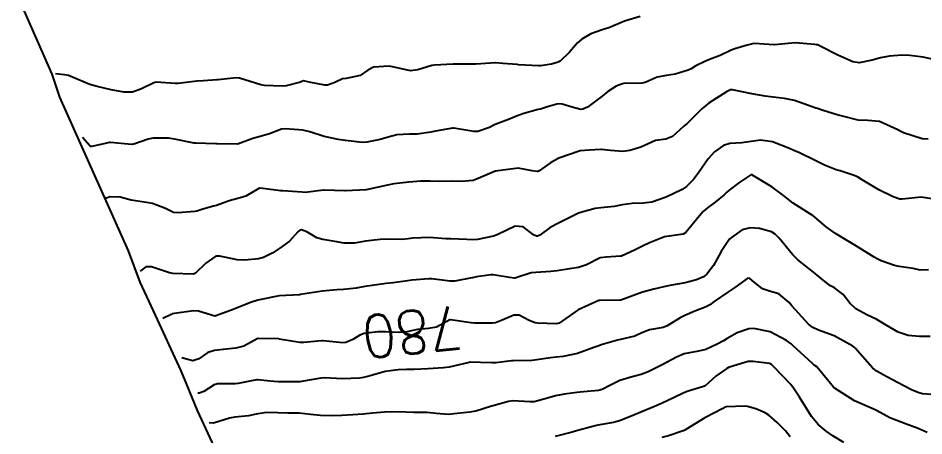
# Model space of a CAD drawing. Header units: metres. Extents: x 318500 to 325275, y 7408834 to 7428799.
# Drawn here: x 319733.8 to 319818.7, y 7410985 to 7411024 of the extents above; entities that cross this region are included whole.
import ezdxf
from ezdxf.enums import TextEntityAlignment as Align

# ---------------------------------------------------------------- set-up
doc = ezdxf.new("R2010")
doc.units = ezdxf.units.M
doc.header["$MEASUREMENT"] = 0
for name, color, linetype in [('Area', 45, 'Continuous'), ('Cotas', 45, 'Continuous'), ('Curvas de Nivel 1m', 11, 'Continuous'), ('Curvas de Nivel 5m', 15, 'Continuous')]:
    doc.layers.add(name, color=color, linetype=linetype)
doc.styles.add('Style-STANDARD', font='STANDARD.shx')

msp = doc.modelspace()

# ---------------------------------------------------------------- linework, layer by layer
at = {"layer": 'Area'}
msp.add_lwpolyline([(319786.097, 7410915.359), (319785.382, 7410916.456), (319781.34, 7410922.644), (319778.007, 7410927.738), (319774.996, 7410933.856), (319772.144, 7410940.663), (319769.451, 7410945.853), (319768.044, 7410948.676), (319765.189, 7410955.295), (319763.441, 7410959.926), (319759.593, 7410968.18), (319757.291, 7410972.797), (319756.736, 7410974.356), (319754.557, 7410978.549), (319752.231, 7410983.902), (319750.631, 7410987.323), (319749.636, 7410989.754), (319749.093, 7410991.039), (319746.502, 7410996.656), (319745.25, 7410999.349), (319744.158, 7411002.251), (319737.74, 7411016.642), (319737.016, 7411018.785), (319733.823, 7411026.064)], dxfattribs=at)
at = {"layer": 'Curvas de Nivel 1m', "flags": 128}
for points, elevation in [([(319819.728, 7411020.124), (319818.597, 7411020.385), (319817.343, 7411020.545), (319816.599, 7411020.575), (319815.434, 7411020.481), (319814.595, 7411020.312), (319813.83, 7411020.099), (319812.588, 7411019.855), (319811.994, 7411019.954), (319810.598, 7411020.569), (319808.957, 7411021.405), (319808.723, 7411021.52), (319808.611, 7411021.546), (319808.449, 7411021.574), (319806.613, 7411021.71), (319804.672, 7411021.521), (319804.611, 7411021.52), (319802.783, 7411021.659), (319802.611, 7411021.633), (319802.504, 7411021.598), (319802.105, 7411021.495), (319800.942, 7411021.17), (319800.603, 7411021.031), (319799.582, 7411020.539), (319798.589, 7411020.157), (319798.145, 7411019.988), (319797.295, 7411019.559), (319796.849, 7411019.292), (319796.574, 7411019.148), (319795.358, 7411018.792), (319794.566, 7411018.663), (319793.672, 7411018.495), (319792.556, 7411018.024), (319792.236, 7411017.943), (319790.554, 7411017.906), (319790.338, 7411017.867), (319789.829, 7411017.657), (319789.052, 7411017.158), (319788.541, 7411016.73), (319787.157, 7411015.691), (319786.718, 7411015.507), (319786.527, 7411015.492), (319785.712, 7411015.712), (319784.785, 7411015.979), (319784.533, 7411016.009), (319784.27, 7411015.995), (319783.399, 7411015.741), (319782.752, 7411015.523), (319782.526, 7411015.47), (319781.184, 7411015.106), (319780.516, 7411014.851), (319779.747, 7411014.556), (319778.504, 7411014.079), (319778.322, 7411013.993), (319777.964, 7411013.815), (319776.89, 7411013.43), (319776.494, 7411013.423), (319774.628, 7411013.728), (319774.498, 7411013.731), (319772.926, 7411013.451), (319772.492, 7411013.368), (319771.205, 7411013.187), (319770.489, 7411013.166), (319769.308, 7411013.107), (319768.485, 7411012.91), (319767.742, 7411012.69), (319766.477, 7411012.42), (319766.049, 7411012.402), (319764.479, 7411012.591), (319763.803, 7411012.678), (319762.484, 7411012.963), (319761.134, 7411013.397), (319760.492, 7411013.548), (319758.872, 7411013.688), (319758.493, 7411013.636), (319757.361, 7411013.213), (319756.483, 7411012.954), (319755.822, 7411012.768), (319754.472, 7411012.276), (319754.347, 7411012.257), (319752.472, 7411012.279), (319752.342, 7411012.281), (319750.472, 7411012.323), (319750.315, 7411012.339), (319748.477, 7411012.706), (319747.905, 7411012.789), (319746.479, 7411012.818), (319746.006, 7411012.708), (319744.668, 7411012.257), (319744.519, 7411012.209), (319744.469, 7411012.203), (319743.784, 7411012.27), (319742.472, 7411012.393), (319742.375, 7411012.388), (319741.975, 7411012.295), (319740.739, 7411012.034), (319740.604, 7411012.033), (319740.546, 7411012.073), (319739.86, 7411012.86)], 784), ([(319819.06, 7411012.696), (319818.492, 7411012.726), (319816.763, 7411013.296), (319816.502, 7411013.418), (319816.232, 7411013.577), (319814.515, 7411014.359), (319813.399, 7411014.458), (319812.517, 7411014.501), (319811.043, 7411014.852), (319810.524, 7411015), (319809.238, 7411015.399), (319808.698, 7411015.574), (319808.532, 7411015.624), (319808.205, 7411015.742), (319806.539, 7411016.326), (319805.621, 7411016.524), (319804.542, 7411016.631), (319803.795, 7411016.723), (319802.545, 7411016.958), (319800.722, 7411017.335), (319800.548, 7411017.326), (319800.16, 7411017.129), (319798.536, 7411016.105), (319797.86, 7411015.55), (319797.192, 7411014.888), (319796.51, 7411014.215), (319796.168, 7411013.91), (319795.804, 7411013.577), (319795.104, 7411012.971), (319794.487, 7411012.7), (319793.514, 7411012.575), (319792.478, 7411012.131), (319792.146, 7411011.954), (319791.105, 7411011.64), (319790.469, 7411011.562), (319789.316, 7411011.662), (319788.471, 7411011.749), (319788.397, 7411011.746), (319787.324, 7411011.687), (319786.469, 7411011.617), (319786.361, 7411011.594), (319784.462, 7411010.927), (319783.697, 7411010.498), (319782.618, 7411009.748), (319782.507, 7411009.691), (319782.449, 7411009.686), (319781.97, 7411009.757), (319780.667, 7411009.992), (319780.452, 7411009.979), (319779.224, 7411009.798), (319778.552, 7411009.705), (319778.448, 7411009.681), (319777.145, 7411009.111), (319776.43, 7411008.83), (319775.344, 7411008.761), (319774.429, 7411008.769), (319773.309, 7411008.757), (319772.429, 7411008.781), (319771.556, 7411008.771), (319770.428, 7411008.676), (319769.017, 7411008.522), (319768.425, 7411008.423), (319766.42, 7411007.97), (319764.518, 7411007.889), (319764.418, 7411007.889), (319762.495, 7411007.943), (319762.419, 7411007.938), (319760.725, 7411007.735), (319760.415, 7411007.741), (319758.619, 7411007.866), (319758.417, 7411007.876), (319756.748, 7411008.095), (319756.458, 7411008.137), (319756.42, 7411008.131), (319756.364, 7411008.101), (319755.16, 7411007.368), (319754.406, 7411007.169), (319753.597, 7411006.943), (319752.395, 7411006.505), (319752.114, 7411006.435), (319751.123, 7411006.169), (319750.577, 7411005.988), (319750.387, 7411005.95), (319748.778, 7411005.81), (319748.385, 7411005.847), (319747.64, 7411006.218), (319746.397, 7411006.707), (319745.855, 7411006.781), (319744.401, 7411007.008), (319743.391, 7411007.29), (319742.405, 7411007.32), (319742.102, 7411007.194), (319742.02, 7411007.24)], 783), ([(319820.416, 7411006.985), (319818.42, 7411007.27), (319816.623, 7411007.091), (319816.417, 7411007.105), (319815.774, 7411007.31), (319814.43, 7411007.969), (319812.869, 7411008.92), (319812.447, 7411009.172), (319812.03, 7411009.356), (319810.82, 7411009.741), (319810.455, 7411009.849), (319809.34, 7411010.278), (319808.463, 7411010.699), (319807.01, 7411011.425), (319806.473, 7411011.656), (319806.085, 7411011.827), (319804.485, 7411012.46), (319803.36, 7411012.603), (319802.485, 7411012.485), (319801.604, 7411012.378), (319800.482, 7411012.305), (319799.883, 7411012.115), (319799.061, 7411011.531), (319798.463, 7411010.856), (319797.548, 7411009.554), (319797.072, 7411008.929), (319796.431, 7411008.277), (319796.01, 7411007.99), (319795.19, 7411007.582), (319794.656, 7411007.348), (319794.415, 7411007.248), (319793.193, 7411006.823), (319792.407, 7411006.737), (319791.344, 7411006.698), (319790.404, 7411006.554), (319789.648, 7411006.41), (319788.399, 7411006.284), (319787.859, 7411006.217), (319786.392, 7411005.817), (319786.306, 7411005.787), (319786.139, 7411005.704), (319784.381, 7411004.809), (319783.664, 7411004.45), (319782.698, 7411003.747), (319782.482, 7411003.636), (319782.368, 7411003.638), (319782.099, 7411003.754), (319781.123, 7411004.515), (319780.378, 7411004.586), (319778.742, 7411003.804), (319778.358, 7411003.648), (319776.857, 7411003.323), (319776.355, 7411003.302), (319775.845, 7411003.328), (319774.355, 7411003.375), (319773.888, 7411003.4), (319772.356, 7411003.51), (319770.809, 7411003.452), (319770.355, 7411003.389), (319769.771, 7411003.336), (319768.354, 7411003.365), (319767.745, 7411003.34), (319766.352, 7411003.156), (319765.338, 7411002.993), (319764.35, 7411002.998), (319763.486, 7411003.138), (319762.353, 7411003.325), (319761.807, 7411003.481), (319760.879, 7411004.042), (319760.363, 7411004.242), (319760.2, 7411004.214), (319760.012, 7411004.053), (319759.229, 7411003.183), (319758.344, 7411002.509), (319757.674, 7411002.08), (319756.793, 7411001.633), (319756.331, 7411001.516), (319755.059, 7411001.389), (319754.329, 7411001.426), (319752.702, 7411001.779), (319752.334, 7411001.757), (319751.39, 7411001.098), (319750.446, 7411000.178), (319750.309, 7411000.102), (319750.209, 7411000.082), (319748.309, 7411000.146), (319748.004, 7411000.213), (319746.318, 7411000.784), (319745.773, 7411000.783), (319745.25, 7411000.36)], 782), ([(319819.105, 7411000.486), (319818.328, 7411000.444), (319817.652, 7411000.603), (319816.333, 7411000.815), (319815.908, 7411000.881), (319814.668, 7411001.325), (319814.342, 7411001.477), (319814.009, 7411001.669), (319812.36, 7411002.703), (319811.249, 7411003.367), (319810.684, 7411003.686), (319810.375, 7411003.877), (319809.513, 7411004.525), (319808.452, 7411005.409), (319808.391, 7411005.454), (319808.276, 7411005.527), (319806.41, 7411006.734), (319805.502, 7411007.444), (319804.432, 7411008.257), (319802.548, 7411009.389), (319802.448, 7411009.385), (319801.326, 7411008.612), (319800.427, 7411007.948), (319800.194, 7411007.743), (319799.959, 7411007.517), (319799.118, 7411006.821), (319798.401, 7411006.284), (319797.997, 7411005.945), (319797.635, 7411005.551), (319796.374, 7411003.992), (319796.112, 7411003.833), (319794.37, 7411003.59), (319792.954, 7411003.018), (319792.357, 7411002.741), (319791.626, 7411002.356), (319790.342, 7411001.776), (319790.237, 7411001.756), (319788.898, 7411001.664), (319788.382, 7411001.627), (319788.339, 7411001.614), (319787.07, 7411000.948), (319786.325, 7411000.723), (319785.464, 7411000.571), (319784.32, 7411000.398), (319783.727, 7411000.327), (319782.317, 7411000.247), (319781.869, 7411000.204), (319780.549, 7410999.776), (319780.367, 7410999.721), (319780.309, 7410999.72), (319779.862, 7410999.787), (319778.313, 7411000.031), (319778.088, 7411000.037), (319776.758, 7410999.826), (319776.382, 7410999.756), (319776.309, 7410999.744), (319774.725, 7410999.432), (319774.303, 7410999.416), (319772.551, 7410999.642), (319772.306, 7410999.656), (319770.692, 7410999.518), (319770.303, 7410999.466), (319768.946, 7410999.284), (319768.299, 7410999.199), (319767.202, 7410999.05), (319766.294, 7410998.924), (319765.488, 7410998.782), (319764.29, 7410998.64), (319763.684, 7410998.604), (319762.287, 7410998.479), (319761.89, 7410998.422), (319760.282, 7410998.167), (319760.175, 7410998.158), (319758.28, 7410998.07), (319756.276, 7410997.666), (319755.597, 7410997.434), (319754.268, 7410996.894), (319753.713, 7410996.688), (319752.26, 7410996.15), (319750.711, 7410996.62), (319750.265, 7410996.663), (319748.471, 7410996.416), (319748.262, 7410996.365), (319748.148, 7410996.324), (319747.38, 7410995.95)], 781), ([(319820.173, 7410988.773), (319818.54, 7410988.901), (319818.176, 7410988.993), (319817.502, 7410989.28), (319816.19, 7410989.946), (319814.844, 7410990.677), (319814.206, 7410991.052), (319813.857, 7410991.334), (319812.228, 7410993.17), (319812.139, 7410993.261), (319812.013, 7410993.353), (319810.244, 7410994.318), (319808.8, 7410994.854), (319808.255, 7410995.098), (319807.86, 7410995.414), (319806.285, 7410997.128), (319806.031, 7410997.434), (319805.083, 7410998.234), (319804.3, 7410998.46), (319803.536, 7410998.705), (319802.582, 7410999.486), (319802.313, 7410999.697), (319802.117, 7410999.688), (319801.865, 7410999.494), (319800.961, 7410998.846), (319800.299, 7410998.411), (319799.025, 7410997.529), (319798.606, 7410997.214), (319798.282, 7410997.039), (319797.21, 7410996.622), (319796.27, 7410996.221), (319795.844, 7410995.997), (319795.177, 7410995.581), (319794.603, 7410995.238), (319794.253, 7410995.11), (319792.97, 7410994.888), (319792.245, 7410994.609), (319791.573, 7410994.297), (319790.235, 7410993.983), (319789.964, 7410993.922), (319789.087, 7410993.661), (319788.435, 7410993.461), (319788.227, 7410993.392), (319787.76, 7410993.211), (319786.22, 7410992.668), (319784.884, 7410992.394), (319784.209, 7410992.317), (319783.696, 7410992.246), (319782.204, 7410992.044), (319781.937, 7410992.021), (319780.203, 7410991.975), (319780.021, 7410991.965), (319778.574, 7410991.804), (319778.2, 7410991.781), (319777.144, 7410991.821), (319776.201, 7410991.865), (319776.17, 7410991.861), (319776.058, 7410991.832), (319774.195, 7410991.401), (319773.659, 7410991.332), (319772.193, 7410991.23), (319770.915, 7410991.18), (319770.193, 7410991.164), (319769.413, 7410991.142), (319768.19, 7410990.98), (319766.809, 7410990.583), (319766.184, 7410990.416), (319765.794, 7410990.364), (319764.183, 7410990.31), (319762.55, 7410990.381), (319762.183, 7410990.365), (319760.359, 7410990.047), (319760.209, 7410990.02), (319760.18, 7410990.02), (319758.239, 7410990.01), (319758.179, 7410990.011), (319757.427, 7410990.081), (319756.28, 7410990.197), (319756.181, 7410990.195), (319755.679, 7410990.108), (319754.446, 7410989.856), (319754.175, 7410989.824), (319752.503, 7410989.819), (319752.174, 7410989.719), (319751.219, 7410989.11), (319750.775, 7410988.944), (319750.66, 7410988.94)], 779), ([(319818.954, 7410985.262), (319818.134, 7410985.65), (319816.949, 7410986.098), (319816.141, 7410986.385), (319815.486, 7410986.652), (319814.224, 7410987.329), (319814.151, 7410987.366), (319814.09, 7410987.391), (319812.163, 7410988.235), (319810.336, 7410989.378), (319810.182, 7410989.525), (319808.624, 7410991.404), (319808.388, 7410991.584), (319808.213, 7410991.715), (319806.385, 7410993.428), (319806.232, 7410993.562), (319805.802, 7410993.871), (319804.248, 7410994.69), (319802.721, 7410995.015), (319802.252, 7410994.975), (319801.157, 7410994.59), (319800.238, 7410994.07), (319799.892, 7410993.858), (319799.302, 7410993.524), (319798.225, 7410993.05), (319797.552, 7410992.879), (319796.22, 7410992.619), (319795.483, 7410992.311), (319794.21, 7410991.621), (319794.148, 7410991.591), (319792.85, 7410990.96), (319792.196, 7410990.716), (319791.34, 7410990.485), (319790.187, 7410990.129), (319789.855, 7410989.983), (319789.256, 7410989.659), (319788.534, 7410989.307), (319788.173, 7410989.22), (319786.767, 7410989.095), (319786.17, 7410989.025), (319785.01, 7410988.875), (319784.165, 7410988.711), (319783.413, 7410988.486), (319782.156, 7410988.147), (319781.78, 7410988.131), (319780.157, 7410988.23), (319779.765, 7410988.177), (319778.421, 7410987.806), (319778.209, 7410987.749), (319778.149, 7410987.728), (319776.697, 7410987.269), (319776.14, 7410987.174), (319774.94, 7410987.046), (319774.136, 7410986.959), (319772.965, 7410987.05), (319772.139, 7410987.143), (319770.884, 7410987.157), (319770.139, 7410987.188), (319768.856, 7410987.213), (319768.138, 7410987.165), (319767.023, 7410987.07), (319766.135, 7410986.98), (319765.189, 7410986.925), (319764.133, 7410986.871), (319763.306, 7410986.828), (319762.133, 7410986.864), (319761.199, 7410986.969), (319760.135, 7410987.074), (319759.098, 7410987.098), (319758.136, 7410987.113), (319757.087, 7410987.134), (319756.133, 7410986.992), (319755.407, 7410986.835), (319754.129, 7410986.708), (319753.632, 7410986.63), (319752.12, 7410986.15), (319751.72, 7410986.18)], 778), ([(319811.15, 7410984.329), (319810.124, 7410984.971), (319809.508, 7410985.389), (319808.761, 7410986.025), (319808.144, 7410986.783), (319807.731, 7410987.414), (319807.009, 7410988.58), (319806.458, 7410989.427), (319806.185, 7410989.762), (319804.579, 7410991.454), (319804.391, 7410991.636), (319804.213, 7410991.728), (319802.661, 7410991.929), (319802.214, 7410991.912), (319801.879, 7410991.827), (319800.859, 7410991.504), (319800.374, 7410991.342), (319800.206, 7410991.258), (319799.187, 7410990.533), (319798.182, 7410989.643), (319798.119, 7410989.603), (319797.925, 7410989.544), (319796.586, 7410989.152), (319796.171, 7410988.98), (319795.219, 7410988.524), (319794.156, 7410988.021), (319793.863, 7410987.886), (319793.212, 7410987.604), (319792.145, 7410987.167), (319791.35, 7410986.84), (319790.137, 7410986.361), (319789.582, 7410986.209), (319788.124, 7410985.962), (319787.884, 7410985.913), (319787.072, 7410985.686), (319786.117, 7410985.419), (319785.704, 7410985.294), (319784.112, 7410984.901)], 777), ([(319806.122, 7410984.881), (319805.69, 7410985.437), (319804.915, 7410986.225), (319804.144, 7410986.909), (319803.807, 7410987.125), (319802.932, 7410987.478), (319802.153, 7410987.719), (319801.894, 7410987.753), (319800.153, 7410987.677), (319800.032, 7410987.631), (319799.823, 7410987.515), (319798.141, 7410986.653), (319796.358, 7410985.567), (319796.223, 7410985.474), (319796.128, 7410985.426), (319794.742, 7410984.963), (319794.118, 7410984.799)], 776)]:
    msp.add_lwpolyline(points, dxfattribs=dict(at, elevation=elevation))
at = {"layer": 'Curvas de Nivel 5m', "flags": 128}
for points, elevation in [([(319792.097, 7411024.169), (319790.631, 7411023.746), (319790.559, 7411023.723), (319790.404, 7411023.652), (319789.154, 7411023.136), (319788.623, 7411022.974), (319787.476, 7411022.545), (319786.614, 7411022.065), (319786.211, 7411021.706), (319785.46, 7411020.854), (319784.584, 7411019.998), (319784.414, 7411019.9), (319783.775, 7411019.738), (319782.755, 7411019.571), (319782.577, 7411019.574), (319780.683, 7411019.674), (319780.579, 7411019.681), (319779.219, 7411019.8), (319778.581, 7411019.863), (319778.528, 7411019.863), (319778.062, 7411019.815), (319776.686, 7411019.721), (319776.578, 7411019.716), (319774.703, 7411019.733), (319774.578, 7411019.732), (319772.833, 7411019.629), (319772.575, 7411019.588), (319771.277, 7411019.195), (319770.568, 7411019.113), (319769.052, 7411019.453), (319768.574, 7411019.546), (319767.097, 7411019.437), (319766.568, 7411019.161), (319765.868, 7411018.67), (319764.556, 7411018.379), (319764.195, 7411018.356), (319763.473, 7411018.006), (319762.804, 7411017.758), (319762.546, 7411017.762), (319761.075, 7411018.042), (319760.552, 7411018.152), (319760.463, 7411018.139), (319760.257, 7411018.053), (319758.92, 7411017.69), (319758.544, 7411017.666), (319756.911, 7411017.729), (319756.545, 7411017.783), (319755.551, 7411018.115), (319754.554, 7411018.415), (319754.239, 7411018.449), (319752.552, 7411018.264), (319752.449, 7411018.254), (319751.177, 7411018.171), (319750.605, 7411018.123), (319750.549, 7411018.119), (319748.82, 7411017.931), (319748.546, 7411017.916), (319746.745, 7411018.03), (319746.546, 7411017.99), (319745.377, 7411017.408), (319744.533, 7411017.115), (319743.71, 7411017.095), (319742.535, 7411017.317), (319741.221, 7411017.622), (319740.543, 7411017.82), (319739.347, 7411018.328), (319738.555, 7411018.674), (319738.165, 7411018.737), (319737.33, 7411018.81)], 785), ([(319819.255, 7410994.25), (319818.245, 7410994.25), (319817.175, 7410994.357), (319816.25, 7410994.666), (319815.125, 7410995.317), (319814.268, 7410995.846), (319813.328, 7410996.286), (319812.282, 7410996.833), (319811.739, 7410997.358), (319811.101, 7410998.171), (319810.304, 7410998.791), (319809.927, 7410999.006), (319809.398, 7410999.394), (319808.323, 7411000.286), (319806.86, 7411001.425), (319806.347, 7411001.922), (319805.116, 7411003.449), (319804.744, 7411003.824), (319804.376, 7411004.037), (319803.254, 7411004.352), (319802.379, 7411004.431), (319801.656, 7411004.218), (319800.651, 7411003.507), (319800.494, 7411003.383), (319800.366, 7411003.243), (319799.671, 7411002.199), (319799.303, 7411001.526), (319798.958, 7411000.903), (319798.318, 7411000.084), (319798.015, 7410999.844), (319797.376, 7410999.554), (319796.307, 7410999.264), (319794.866, 7410999.023), (319794.303, 7410998.905), (319793.368, 7410998.671), (319792.298, 7410998.401), (319790.29, 7410997.65), (319788.327, 7410997.632), (319788.289, 7410997.625), (319788.229, 7410997.611), (319786.271, 7410996.755), (319784.8, 7410995.722), (319784.49, 7410995.493), (319784.256, 7410995.444), (319782.503, 7410995.501), (319782.257, 7410995.536), (319781.702, 7410995.758), (319780.751, 7410996.259), (319780.265, 7410996.235), (319779.159, 7410995.797), (319778.524, 7410995.538), (319778.256, 7410995.511), (319776.568, 7410995.514), (319776.255, 7410995.528), (319774.313, 7410995.805), (319774.259, 7410995.798), (319772.999, 7410995.128), (319772.247, 7410995.001), (319771.243, 7410994.902), (319770.242, 7410994.702), (319769.519, 7410994.642), (319768.241, 7410994.696), (319767.505, 7410994.687), (319766.238, 7410994.532), (319765.827, 7410994.383), (319765.174, 7410993.981), (319764.53, 7410993.682), (319764.225, 7410993.653), (319762.396, 7410993.849), (319762.227, 7410993.852), (319760.575, 7410993.695), (319760.225, 7410993.695), (319758.284, 7410994.015), (319758.229, 7410994.022), (319756.273, 7410994.055), (319756.229, 7410994.037), (319754.98, 7410993.357), (319754.215, 7410993.157), (319753.298, 7410993.055), (319752.212, 7410992.945), (319751.604, 7410992.764), (319750.752, 7410992.172), (319750.198, 7410991.989), (319749.17, 7410992.27)], 780)]:
    msp.add_lwpolyline(points, dxfattribs=dict(at, elevation=elevation))

# ---------------------------------------------------------------- texts
at = {"layer": 'Cotas', "style": 'Style-STANDARD'}
msp.add_text('780', height=4, rotation=186.41778, dxfattribs=at).set_placement((319770.737, 7410994.663, 780), align=Align.MIDDLE_CENTER)

doc.saveas('drawing.dxf')
